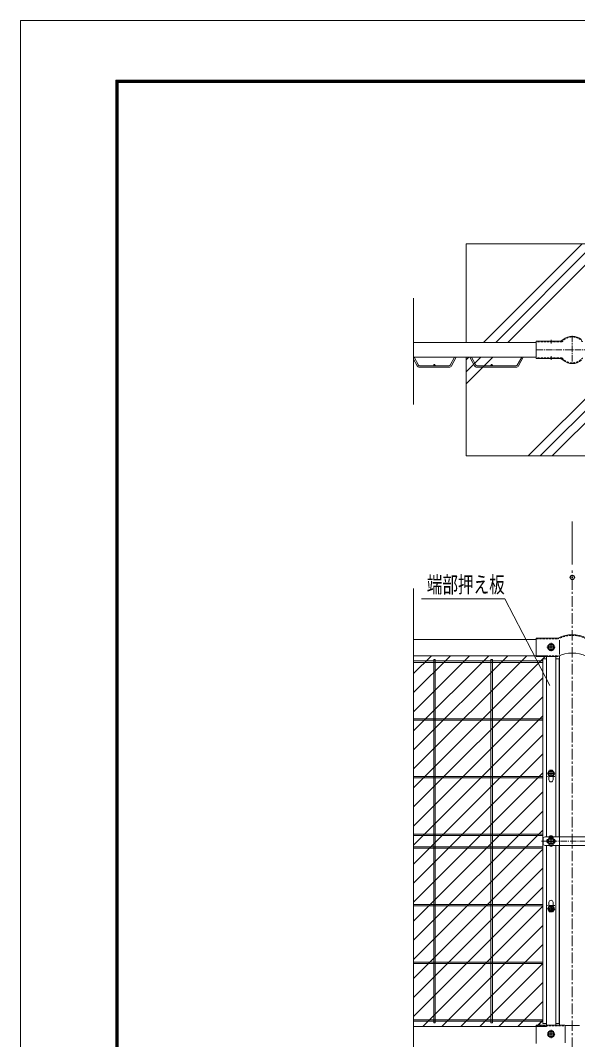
# Model space of a CAD drawing. Units: millimetres, scale not verified. Extents: x -6279 to 403, y -2363 to 2362.
# Drawn here: x -6279 to -4966, y -40 to 2362 of the extents above; entities that cross this region are included whole.
import ezdxf
from ezdxf.enums import TextEntityAlignment as Align

# ---------------------------------------------------------------- set-up
doc = ezdxf.new("R2010")
doc.units = ezdxf.units.MM
doc.header["$LTSCALE"] = 20
doc.header["$PDMODE"] = 32
doc.header["$PDSIZE"] = 10
for name, pattern in [('USER1', [2, 1.25, -0.25, 0.25, -0.25]), ('USER2', [1.125, 0.75, -0.125, 0.125, -0.125]), ('USER3', [0.375, 0.25, -0.125])]:
    doc.linetypes.add(name, pattern=pattern)
for name, color, linetype, lineweight in [('0-1_寸法', 7, 'Continuous', 13), ('0-2_基礎', 7, 'Continuous', 13), ('0-3_柱', 7, 'Continuous', 13), ('0-4_胴縁', 7, 'Continuous', 13), ('0-5_0', 7, 'Continuous', 13), ('0-7_押え板', 6, 'Continuous', 13), ('0-8_WM', 30, 'Continuous', 13), ('0-9_BN', 4, 'Continuous', 25), ('0-A_マット', 92, 'Continuous', 9), ('0-B_バンド', 4, 'Continuous', 13), ('0-D_継手', 6, 'Continuous', 13)]:
    doc.layers.add(name, color=color, linetype=linetype, lineweight=lineweight)
doc.layers.add('0-6_DEFPOINTS', color=7, linetype='Continuous')
doc.styles.add('ＭＳ ゴシック', font='')
doc.styles.get('ＭＳ ゴシック').set_extended_font_data('MS Gothic')

msp = doc.modelspace()

# ---------------------------------------------------------------- linework, layer by layer
at = {"layer": '0-1_寸法'}
msp.add_line((-4978.75, 1079.6), (-4978.75, 1181.61), dxfattribs=at)
at = {"layer": '0-1_寸法', "linetype": 'USER1'}
msp.add_line((-4978.75, -1419.52), (-4978.75, 1065.57), dxfattribs=at)
at = {"layer": '0-1_寸法'}
msp.add_lwpolyline([(-5333.79, 999.31), (-5137.98, 999.31), (-5031.94, 794.64)], dxfattribs=at)
at = {"layer": '0-2_基礎'}
for p, q in [((-5187.6, 1603.31), (-4955.1, 1835.81)), ((-5159.31, 1603.31), (-4926.81, 1835.81)), ((-5131.03, 1603.31), (-4898.53, 1835.81)), ((-5228.75, 1562.16), (-5222.6, 1568.31)), ((-5228.75, 1533.87), (-5194.31, 1568.31)), ((-5228.75, 1505.59), (-5166.03, 1568.31)), ((-5082.62, 1335.81), (-4850.12, 1568.31)), ((-5054.33, 1335.81), (-4821.83, 1568.31)), ((-5026.05, 1335.81), (-4793.55, 1568.31))]:
    msp.add_line(p, q, dxfattribs=at)
for points in [[(-4728.75, 1603.31), (-4728.75, 1835.81), (-5228.75, 1835.81), (-5228.75, 1603.31)], [(-5228.75, 1568.31), (-5228.75, 1335.81), (-4728.75, 1335.81), (-4728.75, 1568.31)]]:
    msp.add_lwpolyline(points, dxfattribs=at)
at = {"layer": '0-3_柱'}
for p, q in [((-5009, 864.99), (-5009, 437.96)), ((-5009, 417.96), (-5009, -7.24))]:
    msp.add_line(p, q, dxfattribs=at)
at = {"layer": '0-4_胴縁'}
for p, q in [((-5352.56, 1707.92), (-5352.56, 1457.28)), ((-5063.75, 1603.31), (-5352.56, 1603.31)), ((-5063.75, 1603.31), (-5202.56, 1603.31)), ((-5063.75, 1568.31), (-5352.56, 1568.31)), ((-5063.75, 1568.31), (-5202.56, 1568.31)), ((-5352.56, 1023.12), (-5352.56, -1025.49)), ((-5352.56, 902.96), (-5063.75, 902.96)), ((-5352.56, 864.96), (-5063.75, 864.96)), ((-5352.56, -9.04), (-5063.75, -9.04))]:
    msp.add_line(p, q, dxfattribs=at)
at = {"layer": '0-5_0', "color": 3}
msp.add_lwpolyline([(-6279.3, 2362.4), (403.2, 2362.4), (403.2, -2362.6), (-6279.3, -2362.6)], close=True, dxfattribs=at)
at = {"layer": '0-5_0'}
for points in [[(-6054.3, 2221.77), (178.2, 2221.77), (178.2, -2221.98), (-6054.3, -2221.98)], [(-6052.89, 2220.37), (176.8, 2220.37), (176.8, -2220.57), (-6052.89, -2220.57)], [(-6051.48, 2218.96), (175.39, 2218.96), (175.39, -2219.16), (-6051.48, -2219.16)], [(-6050.08, 2217.55), (173.99, 2217.55), (173.99, -2217.76), (-6050.08, -2217.76)], [(-6048.67, 2216.15), (172.58, 2216.15), (172.58, -2216.35), (-6048.67, -2216.35)]]:
    msp.add_lwpolyline(points, close=True, dxfattribs=at)
at = {"layer": '0-6_DEFPOINTS'}
msp.add_point((-4978.75, 1049.6), dxfattribs=at)
at = {"layer": '0-7_押え板'}
for p, q in [((-5039.85, 864.96), (-5039.85, 437.96)), ((-5039.85, 864.96), (-5039.85, 437.96)), ((-5017.85, 864.96), (-5017.85, 437.96)), ((-5017.85, 864.96), (-5017.85, 437.96)), ((-5047.85, 857.96), (-5047.85, -2.04)), ((-5039.85, 857.96), (-5047.85, 857.96)), ((-5047.85, 857.96), (-5047.85, -2.04)), ((-5039.85, 857.96), (-5047.85, 857.96)), ((-5009.85, 857.96), (-5017.85, 857.96)), ((-5009.85, 857.96), (-5017.85, 857.96)), ((-5009.85, 857.96), (-5009.85, 437.96)), ((-5009.85, 857.96), (-5009.85, 437.96)), ((-5033.85, 587.46), (-5033.85, 572.46)), ((-5033.85, 587.46), (-5033.85, 572.46)), ((-5023.85, 587.46), (-5023.85, 572.46)), ((-5023.85, 587.46), (-5023.85, 572.46)), ((-5033.75, 435.46), (-5033.75, 420.46)), ((-5033.75, 435.46), (-5033.75, 420.46)), ((-5023.75, 435.46), (-5023.75, 420.46)), ((-5023.75, 435.46), (-5023.75, 420.46)), ((-5039.85, 417.96), (-5039.85, -5.64)), ((-5039.85, 417.96), (-5039.85, -5.64)), ((-5017.85, 417.96), (-5017.85, -5.64)), ((-5017.85, 417.96), (-5017.85, -5.64)), ((-5009.85, 417.96), (-5009.85, -2.04)), ((-5009.85, 417.96), (-5009.85, -2.04)), ((-5033.85, 283.46), (-5033.85, 268.46)), ((-5033.85, 283.46), (-5033.85, 268.46)), ((-5023.85, 283.46), (-5023.85, 268.46)), ((-5023.85, 283.46), (-5023.85, 268.46)), ((-5039.85, -2.04), (-5047.85, -2.04)), ((-5039.85, -2.04), (-5047.85, -2.04)), ((-5009.85, -2.04), (-5017.85, -2.04)), ((-5009.85, -2.04), (-5017.85, -2.04))]:
    msp.add_line(p, q, dxfattribs=at)
at = {"layer": '0-7_押え板', "linetype": 'USER2'}
for p, q in [((-5019.85, 579.96), (-5037.85, 579.96)), ((-5019.85, 579.96), (-5037.85, 579.96)), ((-5019.85, 275.96), (-5037.85, 275.96)), ((-5019.85, 275.96), (-5037.85, 275.96))]:
    msp.add_line(p, q, dxfattribs=at)
at = {"layer": '0-7_押え板'}
msp.add_circle((-5028.76, 268.23), 4, dxfattribs=at)
msp.add_circle((-5028.76, 268.23), 4, dxfattribs=at)
for centre, start, end in [((-5028.85, 587.46), 0, 180), ((-5028.85, 587.46), 0, 180), ((-5028.85, 572.46), 180, 0), ((-5028.85, 572.46), 180, 0), ((-5028.75, 435.46), 0, 180), ((-5028.75, 435.46), 0, 180), ((-5028.75, 420.46), 180, 0), ((-5028.75, 420.46), 180, 0), ((-5028.85, 283.46), 0, 180), ((-5028.85, 283.46), 0, 180), ((-5028.85, 268.46), 180, 0), ((-5028.85, 268.46), 180, 0)]:
    msp.add_arc(centre, 5, start, end, dxfattribs=at)
at = {"layer": '0-8_WM'}
for p, q in [((-5352.56, 1563.65), (-5344.02, 1548.39)), ((-5351.51, 1568.31), (-5341.23, 1549.95)), ((-5256, 1568.31), (-5266.28, 1549.95)), ((-5252.33, 1568.31), (-5263.48, 1548.39)), ((-5220.18, 1568.31), (-5209.02, 1548.39)), ((-5216.51, 1568.31), (-5206.23, 1549.95)), ((-5098, 1568.31), (-5108.28, 1549.95)), ((-5094.33, 1568.31), (-5105.49, 1548.39)), ((-5269.07, 1548.31), (-5338.44, 1548.31)), ((-5269.07, 1545.11), (-5338.44, 1545.11)), ((-5111.07, 1548.31), (-5203.44, 1548.31)), ((-5111.07, 1545.11), (-5203.44, 1545.11)), ((-5047.85, 852.56), (-5352.56, 852.56)), ((-5047.85, 849.36), (-5352.56, 849.36)), ((-5305.35, -0.04), (-5305.35, 855.96)), ((-5305.35, 855.96), (-5302.15, 855.96)), ((-5305.35, -0.04), (-5305.35, 855.96)), ((-5305.35, 855.96), (-5302.15, 855.96)), ((-5302.15, -0.04), (-5302.15, 855.96)), ((-5302.15, -0.04), (-5302.15, 855.96)), ((-5170.35, -0.04), (-5170.35, 855.96)), ((-5170.35, 855.96), (-5167.15, 855.96)), ((-5170.35, -0.04), (-5170.35, 855.96)), ((-5170.35, 855.96), (-5167.15, 855.96)), ((-5167.15, -0.04), (-5167.15, 855.96)), ((-5167.15, -0.04), (-5167.15, 855.96)), ((-5047.85, 716.56), (-5352.56, 716.56)), ((-5047.85, 713.36), (-5352.56, 713.36)), ((-5047.85, 580.56), (-5352.56, 580.56)), ((-5047.85, 577.36), (-5352.56, 577.36)), ((-5047.85, 444.56), (-5352.56, 444.56)), ((-5047.85, 441.36), (-5352.56, 441.36)), ((-5047.85, 414.56), (-5352.56, 414.56)), ((-5047.85, 411.36), (-5352.56, 411.36)), ((-5047.85, 278.56), (-5352.56, 278.56)), ((-5047.85, 275.36), (-5352.56, 275.36)), ((-5047.85, 142.56), (-5352.56, 142.56)), ((-5047.85, 139.36), (-5352.56, 139.36)), ((-5047.85, 6.56), (-5352.56, 6.56)), ((-5047.85, 6.56), (-5352.56, 6.56)), ((-5047.85, 3.36), (-5352.56, 3.36)), ((-5047.85, 3.36), (-5352.56, 3.36)), ((-5047.85, 3.36), (-5352.56, 3.36)), ((-5302.15, -0.04), (-5305.35, -0.04)), ((-5302.15, -0.04), (-5305.35, -0.04)), ((-5167.15, -0.04), (-5170.35, -0.04)), ((-5167.15, -0.04), (-5170.35, -0.04))]:
    msp.add_line(p, q, dxfattribs=at)
for centre in [(-5303.75, 1549.91), (-5168.75, 1549.91)]:
    msp.add_circle(centre, 1.6, dxfattribs=at)
for centre, radius, start, end in [((-5338.44, 1551.51), 6.4, 209.2358, 270), ((-5338.44, 1551.51), 3.2, 209.2358, 270), ((-5269.07, 1551.51), 3.2, 270, 330.7642), ((-5269.07, 1551.51), 6.4, 270, 330.7642), ((-5203.44, 1551.51), 6.4, 209.2358, 270), ((-5203.44, 1551.51), 3.2, 209.2358, 270), ((-5111.07, 1551.51), 3.2, 270, 330.7642), ((-5111.07, 1551.51), 6.4, 270, 330.7642)]:
    msp.add_arc(centre, radius, start, end, dxfattribs=at)
at = {"layer": '0-9_BN'}
for p, q in [((-5036.5, 885.36), (-5032.46, 892.36)), ((-5032.46, 892.36), (-5025.05, 892.36)), ((-5028.75, 880.36), (-5028.75, 890.36)), ((-5021, 885.36), (-5025.05, 892.36)), ((-5036.5, 885.36), (-5032.46, 878.36)), ((-5023.75, 885.36), (-5033.75, 885.36)), ((-5032.46, 878.36), (-5025.05, 878.36)), ((-5021, 885.36), (-5025.05, 878.36)), ((-5036.51, 587.7), (-5032.46, 594.7)), ((-5036.51, 587.7), (-5032.46, 594.7)), ((-5036.51, 587.7), (-5032.46, 580.7)), ((-5036.51, 587.7), (-5032.46, 580.7)), ((-5025.05, 594.7), (-5032.46, 594.7)), ((-5025.05, 594.7), (-5032.46, 594.7)), ((-5025.05, 580.7), (-5032.46, 580.7)), ((-5025.05, 580.7), (-5032.46, 580.7)), ((-5021.01, 587.7), (-5025.05, 594.7)), ((-5021.01, 587.7), (-5025.05, 594.7)), ((-5021.01, 587.7), (-5025.05, 580.7)), ((-5021.01, 587.7), (-5025.05, 580.7)), ((-5036.5, 427.96), (-5032.46, 434.96)), ((-5036.5, 427.96), (-5032.46, 434.96)), ((-5025.05, 434.96), (-5032.46, 434.96)), ((-5025.05, 434.96), (-5032.46, 434.96)), ((-5021, 427.96), (-5025.05, 434.96)), ((-5021, 427.96), (-5025.05, 434.96)), ((-5036.5, 427.96), (-5032.46, 420.96)), ((-5036.5, 427.96), (-5032.46, 420.96)), ((-5025.05, 420.96), (-5032.46, 420.96)), ((-5025.05, 420.96), (-5032.46, 420.96)), ((-5021, 427.96), (-5025.05, 420.96)), ((-5021, 427.96), (-5025.05, 420.96)), ((-5036.51, 268.23), (-5032.46, 275.23)), ((-5036.51, 268.23), (-5032.46, 275.23)), ((-5036.51, 268.23), (-5032.46, 261.23)), ((-5036.51, 268.23), (-5032.46, 261.23)), ((-5025.05, 275.23), (-5032.46, 275.23)), ((-5025.05, 275.23), (-5032.46, 275.23)), ((-5021.01, 268.23), (-5025.05, 275.23)), ((-5021.01, 268.23), (-5025.05, 275.23)), ((-5021.01, 268.23), (-5025.05, 261.23)), ((-5021.01, 268.23), (-5025.05, 261.23)), ((-5025.05, 261.23), (-5032.46, 261.23)), ((-5025.05, 261.23), (-5032.46, 261.23)), ((-5036.5, -26.64), (-5032.46, -19.64)), ((-5032.46, -19.64), (-5025.05, -19.64)), ((-5028.75, -31.64), (-5028.75, -21.64)), ((-5021, -26.64), (-5025.05, -19.64)), ((-5036.5, -26.64), (-5032.46, -33.64)), ((-5023.75, -26.64), (-5033.75, -26.64)), ((-5032.46, -33.64), (-5025.05, -33.64)), ((-5021, -26.64), (-5025.05, -33.64))]:
    msp.add_line(p, q, dxfattribs=at)
at = {"layer": '0-9_BN', "color": 1}
for p, q in [((-5033.76, 587.7), (-5023.76, 587.7)), ((-5033.76, 587.7), (-5023.76, 587.7)), ((-5028.76, 582.7), (-5028.76, 592.7)), ((-5028.76, 582.7), (-5028.76, 592.7)), ((-5028.75, 422.96), (-5028.75, 432.96)), ((-5028.75, 422.96), (-5028.75, 432.96)), ((-5033.75, 427.96), (-5023.75, 427.96)), ((-5033.75, 427.96), (-5023.75, 427.96)), ((-5033.76, 268.23), (-5023.76, 268.23)), ((-5033.76, 268.23), (-5023.76, 268.23)), ((-5028.76, 273.23), (-5028.76, 263.23)), ((-5028.76, 273.23), (-5028.76, 263.23))]:
    msp.add_line(p, q, dxfattribs=at)
at = {"layer": '0-9_BN', "lineweight": 13}
for centre in [(-5028.75, 885.36), (-5028.75, -26.64)]:
    msp.add_circle(centre, 8, dxfattribs=at)
at = {"layer": '0-9_BN'}
for centre in [(-5028.75, 885.36), (-5028.76, 587.7), (-5028.76, 587.7), (-5028.75, 427.96), (-5028.75, 427.96), (-5028.76, 268.23), (-5028.76, 268.23), (-5028.75, -26.64)]:
    msp.add_circle(centre, 6.71, dxfattribs=at)
at = {"layer": '0-A_マット'}
for p, q in [((-5352.56, 822.8), (-5310.41, 864.96)), ((-5352.56, 777.9), (-5265.51, 864.96)), ((-5352.56, 733), (-5220.6, 864.96)), ((-5352.56, 688.1), (-5175.7, 864.96)), ((-5352.56, 643.2), (-5130.8, 864.96)), ((-5352.56, 598.3), (-5085.9, 864.96)), ((-5352.56, 553.4), (-5041, 864.96)), ((-5352.56, 508.49), (-5047.85, 813.21)), ((-5352.56, 463.59), (-5047.85, 768.31)), ((-5352.56, 418.69), (-5047.85, 723.4)), ((-5352.56, 373.79), (-5047.85, 678.5)), ((-5352.56, 328.89), (-5047.85, 633.6)), ((-5352.56, 283.99), (-5047.85, 588.7)), ((-5352.56, 239.09), (-5047.85, 543.8)), ((-5352.56, 194.19), (-5047.85, 498.9)), ((-5352.56, 149.28), (-5047.85, 454)), ((-5352.56, 104.38), (-5047.85, 409.09)), ((-5352.56, 59.48), (-5047.85, 364.19)), ((-5352.56, 14.58), (-5047.85, 319.29)), ((-5331.28, -9.04), (-5047.85, 274.39)), ((-5286.38, -9.04), (-5047.85, 229.49)), ((-5241.48, -9.04), (-5047.85, 184.59)), ((-5196.58, -9.04), (-5047.85, 139.69)), ((-5151.68, -9.04), (-5047.85, 94.79)), ((-5106.78, -9.04), (-5047.85, 49.88)), ((-5063.12, -9.04), (-5049.1, 4.98)), ((-5061.87, -9.04), (-5047.85, 4.98))]:
    msp.add_line(p, q, dxfattribs=at)
msp.add_lwpolyline([(-5352.56, 864.96), (-5039.85, 864.96), (-5039.85, 857.96), (-5047.85, 857.96), (-5047.85, -2.04), (-5039.85, -2.04), (-5039.75, -9.04), (-5352.56, -9.04)], dxfattribs=at)
at = {"layer": '0-B_バンド', "color": 2}
for p, q in [((-5047.75, 432.96), (-5047.75, 422.96)), ((-5042.75, 437.96), (-4914.75, 437.96)), ((-5023.75, 432.96), (-5033.75, 432.96)), ((-5009.2, 417.96), (-5009.2, 437.96)), ((-5042.75, 417.96), (-4914.75, 417.96)), ((-5023.75, 422.96), (-5033.75, 422.96))]:
    msp.add_line(p, q, dxfattribs=at)
at = {"layer": '0-B_バンド', "color": 2, "linetype": 'USER2'}
for p, q in [((-5028.75, 435.96), (-5028.75, 419.96)), ((-4978.75, 440.69), (-4978.75, 414.45)), ((-5051.63, 427.96), (-4906.3, 427.96))]:
    msp.add_line(p, q, dxfattribs=at)
at = {"layer": '0-B_バンド', "color": 2}
for centre, start, end in [((-5042.75, 432.96), 90, 180), ((-5033.75, 427.96), 90, 270), ((-5023.75, 427.96), 270, 90), ((-5042.75, 422.96), 180, 270)]:
    msp.add_arc(centre, 5, start, end, dxfattribs=at)
at = {"layer": '0-D_継手', "linetype": 'USER2'}
for p, q in [((-4978.75, 1618.79), (-4978.75, 1552.84)), ((-5063.03, 1585.81), (-4894.95, 1585.81)), ((-5028.75, 1609.35), (-5028.75, 1601.03)), ((-5028.75, 1562.27), (-5028.75, 1570.6)), ((-5028.75, 895.36), (-5028.75, 875.36)), ((-5018.75, 885.36), (-5038.75, 885.36)), ((-5028.75, -16.64), (-5028.75, -36.64))]:
    msp.add_line(p, q, dxfattribs=at)
at = {"layer": '0-D_継手'}
for p, q in [((-5063.75, 1606.16), (-5063.75, 1565.46)), ((-5010.26, 1606.16), (-5063.75, 1606.16)), ((-5034.75, 1606.16), (-5034.75, 1604.56)), ((-5022.75, 1606.16), (-5022.75, 1604.56)), ((-5010.26, 1565.46), (-5063.75, 1565.46)), ((-5034.75, 1565.46), (-5034.75, 1567.06)), ((-5022.75, 1565.46), (-5022.75, 1567.06)), ((-5063.75, 906.36), (-5012.84, 906.36)), ((-5063.75, 906.36), (-5063.75, 863.36)), ((-5008.69, 901.84), (-5008.69, 868.21)), ((-5063.75, 863.36), (-5012.46, 863.36)), ((-5063.75, -5.64), (-4997.32, -5.64)), ((-5063.75, -5.64), (-5063.75, -48.64)), ((-4995.97, -6.39), (-4961.54, -6.39)), ((-4995.72, -47.04), (-4995.72, -7.24))]:
    msp.add_line(p, q, dxfattribs=at)
at = {"layer": '0-D_継手', "linetype": 'USER3'}
for p, q in [((-5003.13, 1604.56), (-5063.75, 1604.56)), ((-5003.13, 1567.06), (-5063.75, 1567.06)), ((-5063.75, 904.76), (-5012.08, 904.76)), ((-5063.75, 864.96), (-5009.07, 864.96)), ((-5063.75, -7.24), (-4995.72, -7.24))]:
    msp.add_line(p, q, dxfattribs=at)
at = {"layer": '0-D_継手'}
for centre in [(-5028.75, 885.36), (-5028.75, -26.64)]:
    msp.add_circle(centre, 6, dxfattribs=at)
for centre, radius, start, end in [((-5010.26, 1621.16), 15, 270, 311.70603), ((-4978.75, 1585.81), 32.35, 48.29397, 131.70603), ((-5010.26, 1550.46), 15, 48.29397, 90), ((-4978.75, 1585.81), 32.35, 228.29397, 311.70603), ((-4978.75, 839.36), 75, 63.58063, 116.41937), ((-5012.84, 907.96), 1.6, 270, 296.41937), ((-4978.75, 796.36), 75, 63.29515, 116.70485), ((-4997.32, -7.24), 1.6, 0, 90)]:
    msp.add_arc(centre, radius, start, end, dxfattribs=at)
at = {"layer": '0-D_継手', "linetype": 'USER3'}
for centre, radius, start, end in [((-4978.75, 1585.81), 30.75, 37.57187, 142.42813), ((-4978.75, 1585.81), 30.75, 217.57187, 322.42813), ((-4978.75, 839.36), 73.4, 63.00021, 116.99979)]:
    msp.add_arc(centre, radius, start, end, dxfattribs=at)

# ---------------------------------------------------------------- texts
at = {"layer": '0-1_寸法', "style": 'ＭＳ ゴシック', "width": 0.7}
msp.add_text('端部押え板', height=38.42, dxfattribs=at).set_placement((-5321.48, 1001.91), align=Align.BOTTOM_LEFT)

doc.saveas('drawing.dxf')
